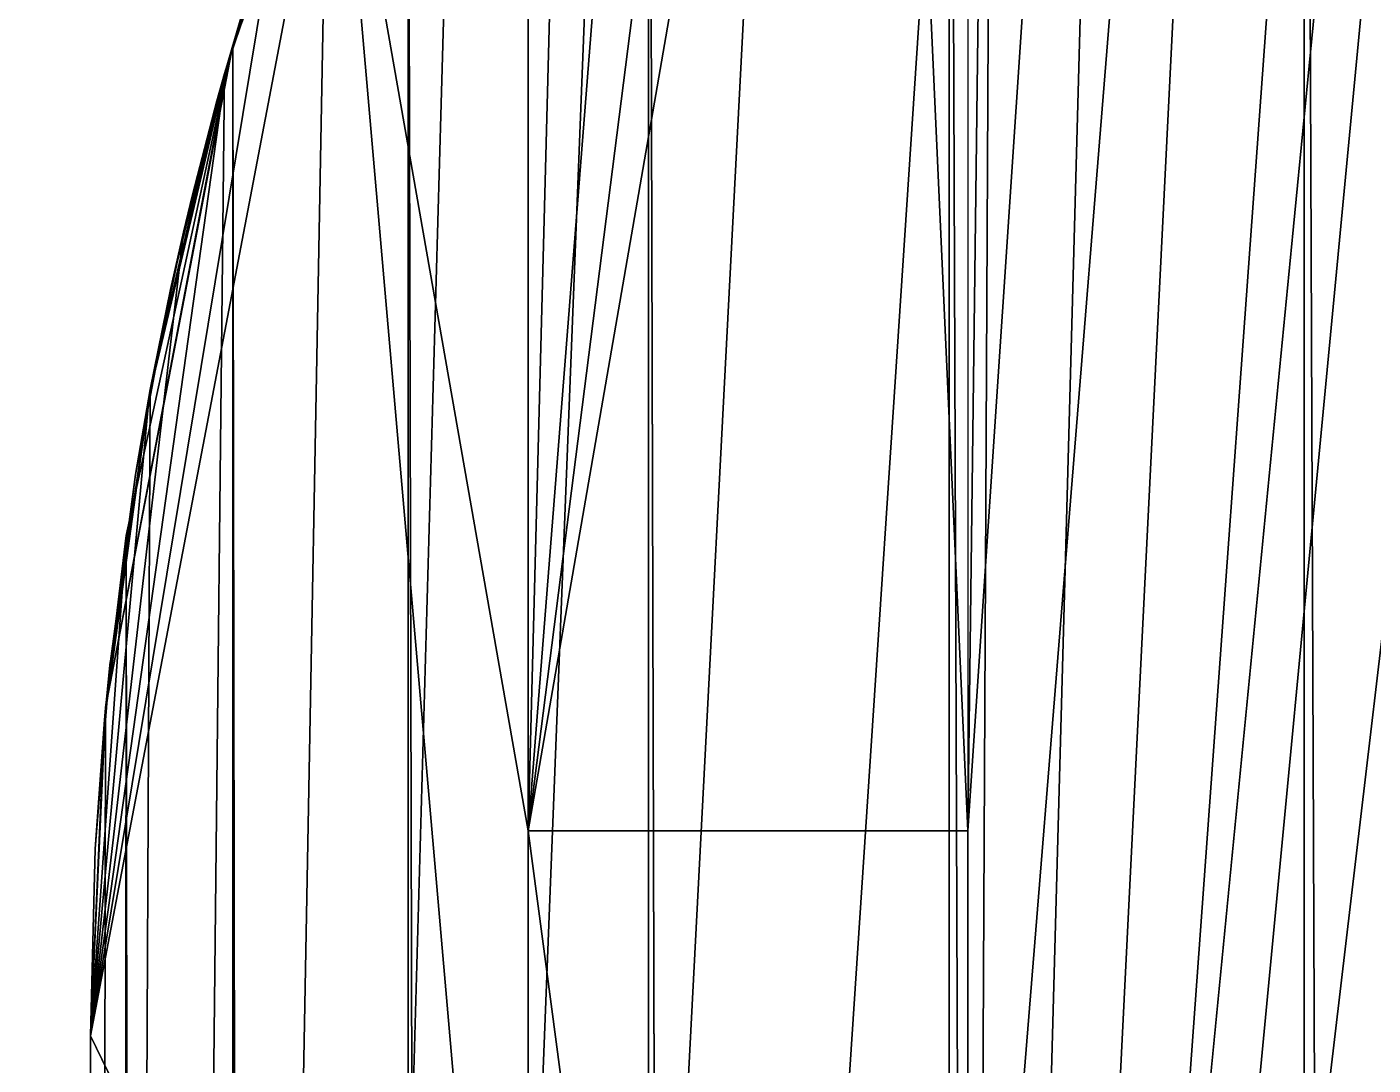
# Model space of a CAD drawing. Extents: x 207 to 387, y 94 to 160.
# Drawn here: x 325.03 to 325.784, y 150.955 to 151.536 of the extents above; entities that cross this region are included whole.
import ezdxf

# ---------------------------------------------------------------- set-up
doc = ezdxf.new("R2010")
doc.units = 0
doc.header["$LTSCALE"] = 2.54
doc.layers.get('0').update_dxf_attribs({"color": 13, "linetype": 'CONTINUOUS'})

# ---------------------------------------------------------------- blocks, each defined once
blk = doc.blocks.new('SP_05_ALTFIELD_CREDENZA_DW')
at = {"color": 23}
for p, q in [((61.62828, 63.84375), (61.62828, 8.71875)), ((61.62828, 63.84375), (61.62828, 8.71875)), ((61.62828, 8.71875, 1.37602), (61.62828, 16.6415, 6.91346)), ((61.62828, 8.71875, 1.37602), (61.62828, 16.6415, 6.91346)), ((61.62828, 8.71875, 1.37602), (61.62828, 16.6415, 6.91346)), ((61.62828, 15.1875, 19.125), (61.62828, 8.71875, 19.125)), ((61.62828, 15.1875, 19.125), (61.62828, 8.71875, 19.125)), ((61.13694, 8.60408, 1.29587), (61.13694, 10.45908, 2.59239)), ((61.13694, 8.60408, 1.29587), (61.13694, 10.45908, 2.59239)), ((61.13694, 8.60408, 1.29587), (61.13694, 10.45908, 2.59239)), ((61.38317, 9.22241, 1.72804), (61.62828, 8.71875, 1.37602)), ((61.38317, 8.60408, 1.29587), (61.38317, 9.22241, 1.72804)), ((61.38317, 8.60408, 1.29587), (61.38317, 9.22241, 1.72804)), ((61.38317, 9.22241, 1.72804), (61.62828, 8.71875, 1.37602)), ((61.38317, 8.60408, 1.29587), (61.38317, 9.22241, 1.72804)), ((61.38317, 9.22241, 1.72804), (61.62828, 8.71875, 1.37602)), ((61.62828, 8.71875), (61.60824, 8.43857)), ((61.62828, 8.71875), (61.60824, 8.43857)), ((61.62828, 8.71875, 19.125), (61.61988, 8.53709, 19.125)), ((61.62828, 8.71875, 19.125), (61.61988, 8.53709, 19.125)), ((61.62032, 8.54185, 1.25238), (61.62828, 8.71875, 1.37602)), ((61.62032, 8.54185, 1.25238), (61.62828, 8.71875, 1.37602)), ((61.62032, 8.54185, 1.25238), (61.62828, 8.71875, 1.37602)), ((61.62032, 8.54185, 1.25238), (61.62828, 8.71875, 1.37602)), ((61.61711, 8.50933, 1.96852), (61.62549, 8.61399, 1.97756)), ((61.61711, 8.50933, 1.96852), (61.62549, 8.61399, 1.97756)), ((61.61988, 8.53709, 19.125), (61.62549, 8.61399, 18.46657)), ((61.61988, 8.53709, 19.125), (61.62549, 8.61399, 18.46657)), ((61.62032, 8.54185, 1.25238), (61.62549, 8.61399, 1.97756)), ((61.62032, 8.54185, 1.25238), (61.62549, 8.61399, 1.97756)), ((61.62549, 8.61399, 1.97756), (61.62549, 8.61399, 18.46657)), ((61.62549, 8.61399, 1.97756), (61.62549, 8.61399, 18.46657)), ((61.13694, 7.98575, 0.8637), (61.13694, 8.60408, 1.29587)), ((61.13694, 8.60408, 1.29587), (61.38317, 8.60408, 1.29587)), ((61.13694, 8.60408, 1.29587), (61.38317, 8.60408, 1.29587)), ((61.13694, 8.60408, 1.29587), (61.38317, 8.60408, 1.29587)), ((61.59541, 8.36051, 1.12564), (61.62032, 8.54185, 1.25238)), ((61.59541, 8.36051, 1.12564), (61.62032, 8.54185, 1.25238)), ((61.59541, 8.36051, 1.12564), (61.62032, 8.54185, 1.25238)), ((61.59541, 8.36051, 1.12564), (61.62032, 8.54185, 1.25238)), ((61.61711, 8.50933, 1.96852), (61.62032, 8.54185, 1.25238)), ((61.61711, 8.50933, 1.96852), (61.62032, 8.54185, 1.25238)), ((61.61988, 8.53709, 19.125), (61.59475, 8.35699, 19.125)), ((61.61988, 8.53709, 19.125), (61.59475, 8.35699, 19.125)), ((61.61707, 8.50892, 18.46657), (61.61988, 8.53709, 19.125)), ((61.61707, 8.50892, 18.46657), (61.61988, 8.53709, 19.125)), ((61.61707, 8.50892, 18.46657), (61.61707, 8.50892, 1.97756)), ((61.61707, 8.50892, 18.46657), (61.61707, 8.50892, 1.97756)), ((61.60824, 8.43857), (61.54853, 8.16409)), ((61.60824, 8.43857), (61.54853, 8.16409)), ((61.59541, 8.36051, 1.12564), (61.55229, 8.17703, 0.9974)), ((61.59541, 8.36051, 1.12564), (61.55229, 8.17703, 0.9974)), ((61.5762, 8.26888, 1.06159), (61.59541, 8.36051, 1.12564)), ((61.5762, 8.26888, 1.06159), (61.59541, 8.36051, 1.12564)), ((61.59475, 8.35699, 19.125), (61.55313, 8.17998, 19.125)), ((61.59475, 8.35699, 19.125), (61.55313, 8.17998, 19.125)), ((61.55229, 8.17703, 0.9974), (61.5762, 8.26888, 1.06159)), ((61.55229, 8.17703, 0.9974), (61.5762, 8.26888, 1.06159)), ((61.55313, 8.17998, 19.125), (61.49534, 8.00755, 19.125)), ((61.55313, 8.17998, 19.125), (61.49534, 8.00755, 19.125)), ((61.55229, 8.17703, 0.9974), (61.49005, 7.99407, 0.86951)), ((61.55229, 8.17703, 0.9974), (61.49005, 7.99407, 0.86951)), ((61.52359, 8.08531, 0.93329), (61.55229, 8.17703, 0.9974)), ((61.52359, 8.08531, 0.93329), (61.55229, 8.17703, 0.9974)), ((61.54853, 8.16409), (61.45037, 7.9009)), ((61.54853, 8.16409), (61.45037, 7.9009))]:
    blk.add_line(p, q, dxfattribs=at)
at = {"color": 0}
for p, q in [((61.62828, 8.71875), (61.61971, 8.53514, 0.68801)), ((61.62828, 8.71875), (61.61971, 8.53514, 0.68801)), ((61.62032, 8.54185, 1.25238), (61.62828, 8.71875, 0.91734)), ((61.62032, 8.54185, 1.25238), (61.62828, 8.71875, 0.91734)), ((61.62828, 8.71875, 19.125), (61.62549, 8.61399, 18.46657)), ((61.62828, 8.71875, 19.125), (61.62549, 8.61399, 18.46657)), ((61.62549, 8.61399, 1.97756), (61.62828, 8.71875, 1.37602)), ((61.62549, 8.61399, 1.97756), (61.62828, 8.71875, 1.37602)), ((61.62828, 8.71875, 19.125), (61.62828, 8.71875, 1.37602)), ((61.62828, 8.71875, 19.125), (61.62828, 8.71875, 1.37602)), ((61.62828, 8.71875, 0.91734), (61.62828, 8.71875)), ((61.62828, 8.71875, 1.37602), (61.62828, 8.71875, 0.91734)), ((61.62828, 8.71875, 1.37602), (61.62828, 8.71875, 0.91734)), ((61.62828, 8.71875, 0.91734), (61.62828, 8.71875)), ((61.61707, 8.50892, 1.318), (61.62032, 8.54185, 1.25238)), ((61.61707, 8.50892, 1.318), (61.62032, 8.54185, 1.25238)), ((61.62032, 8.54185, 1.25238), (61.61971, 8.53514, 0.68801)), ((61.62032, 8.54185, 1.25238), (61.61971, 8.53514, 0.68801)), ((61.61971, 8.53514, 0.68801), (61.54853, 8.16409)), ((61.61971, 8.53514, 0.68801), (61.54853, 8.16409)), ((61.54971, 8.16813, 0.68801), (61.61971, 8.53514, 0.68801)), ((61.54971, 8.16813, 0.68801), (61.61971, 8.53514, 0.68801)), ((61.59541, 8.36051, 1.12564), (61.61971, 8.53514, 0.68801)), ((61.59541, 8.36051, 1.12564), (61.61971, 8.53514, 0.68801)), ((61.61988, 8.53709, 19.125), (61.60303, 8.40446, 18.46657)), ((61.61988, 8.53709, 19.125), (61.60303, 8.40446, 18.46657)), ((61.61971, 8.53514, 0.68801), (61.60824, 8.43857)), ((61.61971, 8.53514, 0.68801), (61.60824, 8.43857)), ((61.59541, 8.36051, 1.12564), (61.61707, 8.50892, 1.318)), ((61.59541, 8.36051, 1.12564), (61.61707, 8.50892, 1.318)), ((61.60303, 8.40446, 1.318), (61.61707, 8.50892, 1.318)), ((61.61707, 8.50892, 18.46657), (61.60303, 8.40446, 18.46657)), ((61.61707, 8.50892, 18.46657), (61.60303, 8.40446, 18.46657)), ((61.60303, 8.40446, 1.318), (61.61707, 8.50892, 1.318)), ((61.61707, 8.50892, 1.318), (61.61711, 8.50933, 1.96852)), ((61.61711, 8.50933, 1.96852), (61.61707, 8.50892, 1.97756)), ((61.61707, 8.50892, 1.318), (61.61711, 8.50933, 1.96852)), ((61.61711, 8.50933, 1.96852), (61.61707, 8.50892, 1.97756)), ((61.58342, 8.30089, 1.97756), (61.60303, 8.40446, 1.97756)), ((61.60303, 8.40446, 18.46657), (61.58342, 8.30089, 18.46657)), ((61.58342, 8.30089, 1.97756), (61.60303, 8.40446, 1.97756)), ((61.60303, 8.40446, 18.46657), (61.58342, 8.30089, 18.46657)), ((61.60303, 8.40446, 1.97756), (61.59393, 8.35254, 1.318)), ((61.60303, 8.40446, 1.97756), (61.59393, 8.35254, 1.318)), ((61.59475, 8.35699, 19.125), (61.60303, 8.40446, 18.46657)), ((61.59475, 8.35699, 19.125), (61.60303, 8.40446, 18.46657)), ((61.59541, 8.36051, 1.12564), (61.60303, 8.40446, 1.318)), ((61.59541, 8.36051, 1.12564), (61.60303, 8.40446, 1.318)), ((61.60303, 8.40446, 1.97756), (61.60303, 8.40446, 1.318)), ((61.60303, 8.40446, 18.46657), (61.60303, 8.40446, 1.97756)), ((61.60303, 8.40446, 18.46657), (61.60303, 8.40446, 1.97756)), ((61.60303, 8.40446, 1.97756), (61.60303, 8.40446, 1.318)), ((61.59541, 8.36051, 1.12564), (61.54971, 8.16813, 0.68801)), ((61.59541, 8.36051, 1.12564), (61.54971, 8.16813, 0.68801)), ((61.58342, 8.30089, 1.318), (61.59541, 8.36051, 1.12564)), ((61.58342, 8.30089, 1.318), (61.59541, 8.36051, 1.12564)), ((61.59393, 8.35254, 1.318), (61.59541, 8.36051, 1.12564)), ((61.59393, 8.35254, 1.318), (61.59541, 8.36051, 1.12564)), ((61.59475, 8.35699, 19.125), (61.55741, 8.19528, 18.46657)), ((61.59475, 8.35699, 19.125), (61.55741, 8.19528, 18.46657)), ((61.58342, 8.30089, 18.46657), (61.59475, 8.35699, 19.125)), ((61.58342, 8.30089, 18.46657), (61.59475, 8.35699, 19.125)), ((61.59393, 8.35254, 1.318), (61.58342, 8.30089, 1.97756)), ((61.59393, 8.35254, 1.318), (61.58342, 8.30089, 1.97756)), ((61.58342, 8.30089, 1.97756), (61.55741, 8.19528, 1.97756)), ((61.58342, 8.30089, 18.46657), (61.55741, 8.19528, 18.46657)), ((61.58342, 8.30089, 1.97756), (61.55741, 8.19528, 1.97756)), ((61.58342, 8.30089, 18.46657), (61.55741, 8.19528, 18.46657)), ((61.57115, 8.24791, 1.318), (61.58342, 8.30089, 1.97756)), ((61.57115, 8.24791, 1.318), (61.58342, 8.30089, 1.97756)), ((61.58342, 8.30089, 1.318), (61.5762, 8.26888, 1.06159)), ((61.58342, 8.30089, 1.318), (61.5762, 8.26888, 1.06159)), ((61.58342, 8.30089, 18.46657), (61.58342, 8.30089, 1.97756)), ((61.58342, 8.30089, 1.97756), (61.58342, 8.30089, 1.318)), ((61.58342, 8.30089, 18.46657), (61.58342, 8.30089, 1.97756)), ((61.58342, 8.30089, 1.97756), (61.58342, 8.30089, 1.318)), ((61.5762, 8.26888, 1.06159), (61.57115, 8.24791, 1.318)), ((61.5762, 8.26888, 1.06159), (61.57115, 8.24791, 1.318)), ((61.57115, 8.24791, 1.318), (61.55229, 8.17703, 0.9974)), ((61.57115, 8.24791, 1.318), (61.55229, 8.17703, 0.9974)), ((61.57115, 8.24791, 1.318), (61.55741, 8.19528, 1.318)), ((61.55741, 8.19528, 1.97756), (61.57115, 8.24791, 1.318)), ((61.55741, 8.19528, 1.97756), (61.57115, 8.24791, 1.318)), ((61.57115, 8.24791, 1.318), (61.55741, 8.19528, 1.318)), ((61.55741, 8.19528, 1.97756), (61.52609, 8.09268, 1.97756)), ((61.55741, 8.19528, 1.97756), (61.52609, 8.09268, 1.97756)), ((61.54245, 8.14376, 1.318), (61.55741, 8.19528, 1.97756)), ((61.54245, 8.14376, 1.318), (61.55741, 8.19528, 1.97756)), ((61.55229, 8.17703, 0.9974), (61.55741, 8.19528, 1.318)), ((61.55229, 8.17703, 0.9974), (61.55741, 8.19528, 1.318)), ((61.55741, 8.19528, 18.46657), (61.55313, 8.17998, 19.125)), ((61.55741, 8.19528, 18.46657), (61.55313, 8.17998, 19.125)), ((61.55741, 8.19528, 1.97756), (61.55741, 8.19528, 18.46657)), ((61.55741, 8.19528, 1.318), (61.55741, 8.19528, 1.97756)), ((61.55741, 8.19528, 1.97756), (61.55741, 8.19528, 18.46657)), ((61.55741, 8.19528, 1.318), (61.55741, 8.19528, 1.97756)), ((61.55313, 8.17998, 19.125), (61.52609, 8.09268, 18.46657)), ((61.55313, 8.17998, 19.125), (61.52609, 8.09268, 18.46657)), ((61.55229, 8.17703, 0.9974), (61.54245, 8.14376, 1.318)), ((61.55229, 8.17703, 0.9974), (61.54245, 8.14376, 1.318)), ((61.54971, 8.16813, 0.68801), (61.55229, 8.17703, 0.9974)), ((61.54971, 8.16813, 0.68801), (61.55229, 8.17703, 0.9974)), ((61.45037, 7.9009), (61.54971, 8.16813, 0.68801)), ((61.45037, 7.9009), (61.54971, 8.16813, 0.68801)), ((61.54971, 8.16813, 0.68801), (61.48501, 7.98147, 0.68801)), ((61.54971, 8.16813, 0.68801), (61.48501, 7.98147, 0.68801)), ((61.49005, 7.99407, 0.86951), (61.54971, 8.16813, 0.68801)), ((61.49005, 7.99407, 0.86951), (61.54971, 8.16813, 0.68801)), ((61.54971, 8.16813, 0.68801), (61.54853, 8.16409)), ((61.54971, 8.16813, 0.68801), (61.54853, 8.16409))]:
    blk.add_line(p, q, dxfattribs=at)
at = {"color": 23}
mesh = blk.add_polyface(dxfattribs=at)
corners = [(0, 65.8125, 90), (180, 6.75, 90), (0, 6.75, 90), (180, 65.8125, 90)]
mesh.append_faces([[corners[k] for k in face] for face in [(0, 1, 2), (1, 0, 3)]], dxfattribs={"vtx0": -1, "color": 23})
mesh = blk.add_polyface(dxfattribs=at)
corners = [(180, 6.75, 19.125), (0, 65.8125, 19.125), (0, 6.75, 19.125), (180, 65.8125, 19.125)]
mesh.append_faces([[corners[k] for k in face] for face in [(0, 1, 2), (1, 0, 3)]], dxfattribs={"vtx0": -1, "color": 23})
mesh = blk.add_polyface(dxfattribs=at)
corners = [(177.1875, 6.75, 87.1875), (2.8125, 65.8125, 87.1875), (2.8125, 6.75, 87.1875), (177.1875, 65.8125, 87.1875)]
mesh.append_faces([[corners[k] for k in face] for face in [(0, 1, 2), (1, 0, 3)]], dxfattribs={"vtx0": -1, "color": 23})
mesh = blk.add_polyface(dxfattribs=at)
corners = [(2.8125, 65.8125, 21.9375), (177.08127, 6.75, 21.9375), (2.8125, 6.75, 21.9375), (177.08127, 65.8125, 21.9375), (177.08127, 36.28125, 21.9375)]
mesh.append_faces([[corners[k] for k in face] for face in [(0, 1, 2), (1, 3, 4)]], dxfattribs={"vtx0": -1, "color": 23})
mesh.append_faces([[corners[k] for k in face] for face in [(1, 0, 3)]], dxfattribs={"vtx0": -1, "vtx2": -1, "color": 23})
mesh = blk.add_polyface(dxfattribs=at)
corners = [(57.69078, 63.84375), (57.71083, 8.43857), (57.69078, 8.71875), (57.71083, 64.12394), (57.77054, 8.16409), (57.77054, 64.39841), (57.8687, 7.9009), (57.8687, 64.6616), (58.00331, 7.65436), (58.00331, 64.90814), (58.17165, 7.42949), (58.17165, 65.13301), (58.37028, 7.23087), (58.37028, 65.33164), (58.59514, 7.06253), (58.59514, 65.49996), (58.84169, 6.92791), (58.84169, 65.63459), (59.10487, 6.82975), (59.10487, 65.73275), (59.37935, 6.77004), (59.37935, 65.79246), (59.65953, 6.75), (59.65953, 65.8125), (59.93972, 6.77004), (59.93972, 65.79246), (60.2142, 6.82975), (60.2142, 65.73275), (60.47738, 6.92791), (60.47738, 65.63459), (60.72392, 7.06253), (60.72392, 65.49996), (60.94879, 7.23087), (60.94879, 65.33164), (61.14742, 7.42949), (61.14742, 65.13301), (61.31576, 7.65436), (61.31576, 64.90814), (61.45037, 7.9009), (61.45037, 64.6616), (61.54853, 8.16409), (61.54853, 64.39841), (61.60824, 8.43857), (61.60824, 64.12394), (61.62828, 63.84375), (61.62828, 8.71875)]
mesh.append_faces([[corners[k] for k in face] for face in [(0, 1, 2), (42, 44, 45)]], dxfattribs={"vtx0": -1, "color": 23})
mesh.append_faces([[corners[k] for k in face] for face in [(1, 3, 4), (4, 5, 6), (6, 7, 8), (8, 9, 10), (10, 11, 12), (12, 13, 14), (14, 15, 16), (16, 17, 18), (18, 19, 20), (20, 21, 22), (22, 23, 24), (24, 25, 26), (26, 27, 28), (28, 29, 30), (30, 31, 32), (32, 33, 34), (34, 35, 36), (36, 37, 38), (38, 39, 40), (40, 41, 42)]], dxfattribs={"vtx0": -1, "vtx1": -1, "color": 23})
mesh.append_faces([[corners[k] for k in face] for face in [(1, 0, 3), (4, 3, 5), (6, 5, 7), (8, 7, 9), (10, 9, 11), (12, 11, 13), (14, 13, 15), (16, 15, 17), (18, 17, 19), (20, 19, 21), (22, 21, 23), (24, 23, 25), (26, 25, 27), (28, 27, 29), (30, 29, 31), (32, 31, 33), (34, 33, 35), (36, 35, 37), (38, 37, 39), (40, 39, 41), (42, 41, 43), (42, 43, 44)]], dxfattribs={"vtx0": -1, "vtx2": -1, "color": 23})
mesh = blk.add_polyface(dxfattribs=at)
corners = [(46.40625, 12.375, 53.4375), (46.0125, 59.5125, 53.4375), (46.0125, 12.375, 53.4375), (46.40625, 59.5125, 53.4375), (88.59375, 6.75, 53.4375), (46.40625, 6.75, 53.4375), (46.40625, 65.1375, 53.4375), (88.59375, 59.5125, 53.4375), (88.59375, 12.375, 53.4375), (88.9875, 59.5125, 53.4375), (88.9875, 12.375, 53.4375), (88.59375, 65.1375, 53.4375)]
mesh.append_faces([[corners[k] for k in face] for face in [(0, 1, 2), (4, 0, 5), (9, 8, 10)]], dxfattribs={"vtx0": -1, "color": 23})
mesh.append_faces([[corners[k] for k in face] for face in [(1, 0, 3), (3, 4, 6), (7, 8, 9)]], dxfattribs={"vtx0": -1, "vtx1": -1, "color": 23})
mesh.append_faces([[corners[k] for k in face] for face in [(0, 4, 3), (6, 4, 7)]], dxfattribs={"vtx0": -1, "vtx1": -1, "vtx2": -1, "color": 23})
mesh.append_faces([[corners[k] for k in face] for face in [(7, 4, 8)]], dxfattribs={"vtx0": -1, "vtx2": -1, "color": 23})
mesh.append_faces([[corners[k] for k in face] for face in [(11, 6, 7)]], dxfattribs={"vtx1": -1, "color": 23})
mesh = blk.add_polyface(dxfattribs=at)
corners = [(88.59375, 65.1375, 55.6875), (46.40625, 59.5125, 55.6875), (46.40625, 65.1375, 55.6875), (88.9875, 59.5125, 55.6875), (88.59375, 12.375, 55.6875), (88.59375, 59.5125, 55.6875), (88.9875, 12.375, 55.6875), (46.0125, 59.5125, 55.6875), (46.40625, 12.375, 55.6875), (46.0125, 12.375, 55.6875), (46.40625, 6.75, 55.6875), (88.59375, 6.75, 55.6875)]
mesh.append_faces([[corners[k] for k in face] for face in [(0, 1, 2), (4, 3, 6), (7, 8, 9)]], dxfattribs={"vtx0": -1, "color": 23})
mesh.append_faces([[corners[k] for k in face] for face in [(3, 4, 5), (8, 1, 10), (10, 1, 11), (5, 1, 0), (11, 5, 4)]], dxfattribs={"vtx0": -1, "vtx1": -1, "color": 23})
mesh.append_faces([[corners[k] for k in face] for face in [(11, 1, 5)]], dxfattribs={"vtx0": -1, "vtx1": -1, "vtx2": -1, "color": 23})
mesh.append_faces([[corners[k] for k in face] for face in [(8, 7, 1)]], dxfattribs={"vtx0": -1, "vtx2": -1, "color": 23})
mesh = blk.add_polyface(dxfattribs=at)
corners = [(61.62828, 63.84375), (61.62828, 8.71875, 0.91734), (61.62828, 8.71875), (61.62828, 8.71875, 1.37602), (61.62828, 20.34318, 5.08211), (61.62828, 19.87713, 5.14082), (61.62828, 19.4176, 5.2382), (61.62828, 18.9678, 5.37358), (61.62828, 18.53087, 5.54602), (61.62828, 18.10985, 5.75432), (61.62828, 17.70767, 5.99701), (61.62828, 17.32715, 6.27242), (61.62828, 16.97093, 6.57862), (61.62828, 16.6415, 6.91346), (61.62828, 20.8125, 5.0625), (61.62828, 51.75, 5.0625), (61.62828, 52.21933, 5.08211), (61.62828, 52.68537, 5.14082), (61.62828, 53.1449, 5.2382), (61.62828, 53.5947, 5.37358), (61.62828, 54.03163, 5.54602), (61.62828, 54.45265, 5.75432), (61.62828, 54.85483, 5.99701), (61.62828, 55.23536, 6.27242), (61.62828, 55.59158, 6.57862), (61.62828, 55.92101, 6.91346), (61.62828, 63.84375, 1.37602), (61.62828, 63.84375, 0.91734)]
mesh.append_faces([[corners[k] for k in face] for face in [(0, 1, 2), (3, 12, 13), (26, 0, 27)]], dxfattribs={"vtx0": -1, "color": 23})
mesh.append_faces([[corners[k] for k in face] for face in [(1, 0, 3), (4, 0, 14), (14, 0, 15), (15, 0, 16), (16, 0, 17), (17, 0, 18), (18, 0, 19), (19, 0, 20), (20, 0, 21), (21, 0, 22), (22, 0, 23), (23, 0, 24), (24, 0, 25), (25, 0, 26)]], dxfattribs={"vtx0": -1, "vtx1": -1, "color": 23})
mesh.append_faces([[corners[k] for k in face] for face in [(3, 0, 4)]], dxfattribs={"vtx0": -1, "vtx1": -1, "vtx2": -1, "color": 23})
mesh.append_faces([[corners[k] for k in face] for face in [(3, 4, 5), (3, 5, 6), (3, 6, 7), (3, 7, 8), (3, 8, 9), (3, 9, 10), (3, 10, 11), (3, 11, 12)]], dxfattribs={"vtx0": -1, "vtx2": -1, "color": 23})
mesh = blk.add_polyface(dxfattribs=at)
corners = [(58.18213, 8.60408, 1.29587), (57.93589, 9.22241, 1.72804), (57.93589, 8.60408, 1.29587), (59.16706, 9.22241, 1.72804), (58.6746, 10.45908, 2.59239), (58.6746, 9.22241, 1.72804), (59.29018, 7.05825, 0.21544), (59.16706, 7.98575, 0.8637), (59.16706, 7.05825, 0.21544), (60.152, 7.05825, 0.21544), (60.02889, 7.36741, 0.43153), (60.02889, 7.05825, 0.21544), (60.39823, 7.98575, 0.8637), (60.152, 9.22241, 1.72804), (60.152, 7.98575, 0.8637), (61.38317, 8.60408, 1.29587), (61.13694, 10.45908, 2.59239), (61.13694, 8.60408, 1.29587), (57.69078, 16.6415, 6.91346), (57.69078, 8.71875, 1.37602), (58.18213, 10.45908, 2.59239), (61.62828, 16.6415, 6.91346), (59.29018, 7.36741, 0.43153), (59.41329, 7.36741, 0.43153), (59.53641, 7.36741, 0.43153), (59.65953, 7.36741, 0.43153), (59.78265, 7.36741, 0.43153), (59.90577, 7.36741, 0.43153), (60.64446, 10.45908, 2.59239), (60.64446, 9.22241, 1.72804), (61.38317, 9.22241, 1.72804), (61.62828, 8.71875, 1.37602), (58.92083, 7.98575, 0.8637)]
mesh.append_faces([[corners[k] for k in face] for face in [(0, 1, 2), (3, 4, 5), (6, 7, 8), (9, 10, 11), (15, 16, 17), (1, 18, 19), (28, 13, 29), (21, 30, 31)]], dxfattribs={"vtx0": -1, "color": 23})
mesh.append_faces([[corners[k] for k in face] for face in [(18, 20, 21), (20, 1, 0), (22, 3, 6), (30, 16, 15)]], dxfattribs={"vtx0": -1, "vtx1": -1, "color": 23})
mesh.append_faces([[corners[k] for k in face] for face in [(7, 6, 3), (18, 1, 20), (21, 4, 3), (21, 3, 22), (21, 26, 13), (13, 10, 9), (21, 13, 28), (21, 16, 30)]], dxfattribs={"vtx0": -1, "vtx1": -1, "vtx2": -1, "color": 23})
mesh.append_faces([[corners[k] for k in face] for face in [(21, 20, 4), (21, 22, 23), (21, 23, 24), (21, 24, 25), (21, 25, 26), (13, 26, 27), (13, 27, 10), (13, 9, 14), (21, 28, 16)]], dxfattribs={"vtx0": -1, "vtx2": -1, "color": 23})
mesh.append_faces([[corners[k] for k in face] for face in [(12, 13, 14)]], dxfattribs={"vtx1": -1, "color": 23})
mesh.append_faces([[corners[k] for k in face] for face in [(3, 32, 7)]], dxfattribs={"vtx2": -1, "color": 23})
mesh = blk.add_polyface(dxfattribs=at)
corners = [(61.62828, 8.71875, 1.37602), (61.62828, 16.10085, 7.61488), (61.62828, 8.71875, 19.125), (61.62828, 16.2687, 7.37171), (61.62828, 16.44908, 7.13769), (61.62828, 16.6415, 6.91346), (61.62828, 15.94601, 7.86652), (61.62828, 15.8046, 8.12596), (61.62828, 15.677, 8.39245), (61.62828, 15.56357, 8.66528), (61.62828, 15.46463, 8.94369), (61.62828, 15.38044, 9.22692), (61.62828, 15.31124, 9.51417), (61.62828, 15.25721, 9.80466), (61.62828, 15.21852, 10.09758), (61.62828, 15.19526, 10.39213), (61.62828, 15.1875, 10.6875), (61.62828, 15.1875, 19.125)]
mesh.append_faces([[corners[k] for k in face] for face in [(4, 0, 5)]], dxfattribs={"vtx0": -1, "color": 23})
mesh.append_faces([[corners[k] for k in face] for face in [(0, 1, 2), (1, 0, 3), (3, 0, 4)]], dxfattribs={"vtx0": -1, "vtx1": -1, "color": 23})
mesh.append_faces([[corners[k] for k in face] for face in [(2, 1, 6), (2, 6, 7), (2, 7, 8), (2, 8, 9), (2, 9, 10), (2, 10, 11), (2, 11, 12), (2, 12, 13), (2, 13, 14), (2, 14, 15), (2, 15, 16)]], dxfattribs={"vtx0": -1, "vtx2": -1, "color": 23})
mesh.append_faces([[corners[k] for k in face] for face in [(17, 2, 16)]], dxfattribs={"vtx1": -1, "color": 23})
mesh = blk.add_polyface(dxfattribs=at)
corners = [(57.69918, 8.53709, 19.125), (57.69078, 15.1875, 19.125), (57.69078, 8.71875, 19.125), (61.62828, 15.1875, 19.125), (57.7243, 8.35699, 19.125), (57.76594, 8.17998, 19.125), (57.82372, 8.00755, 19.125), (57.89718, 7.84121, 19.125), (57.98566, 7.68234, 19.125), (58.08844, 7.53231, 19.125), (58.20461, 7.39242, 19.125), (58.33319, 7.26383, 19.125), (58.4731, 7.14765, 19.125), (58.62312, 7.04488, 19.125), (58.78198, 6.9564, 19.125), (58.94834, 6.88295, 19.125), (59.12076, 6.82516, 19.125), (59.29777, 6.78353, 19.125), (59.47788, 6.7584, 19.125), (59.65953, 6.75, 19.125), (59.84118, 6.7584, 19.125), (60.02129, 6.78353, 19.125), (60.19831, 6.82516, 19.125), (60.37073, 6.88295, 19.125), (60.53709, 6.9564, 19.125), (60.69595, 7.04488, 19.125), (60.84597, 7.14765, 19.125), (60.98586, 7.26383, 19.125), (61.11446, 7.39242, 19.125), (61.23063, 7.53231, 19.125), (61.3334, 7.68234, 19.125), (61.42188, 7.84121, 19.125), (61.49534, 8.00755, 19.125), (61.55313, 8.17998, 19.125), (61.59475, 8.35699, 19.125), (61.61988, 8.53709, 19.125), (61.62828, 8.71875, 19.125)]
mesh.append_faces([[corners[k] for k in face] for face in [(0, 1, 2), (3, 35, 36)]], dxfattribs={"vtx0": -1, "color": 23})
mesh.append_faces([[corners[k] for k in face] for face in [(1, 0, 3)]], dxfattribs={"vtx0": -1, "vtx1": -1, "color": 23})
mesh.append_faces([[corners[k] for k in face] for face in [(3, 0, 4), (3, 4, 5), (3, 5, 6), (3, 6, 7), (3, 7, 8), (3, 8, 9), (3, 9, 10), (3, 10, 11), (3, 11, 12), (3, 12, 13), (3, 13, 14), (3, 14, 15), (3, 15, 16), (3, 16, 17), (3, 17, 18), (3, 18, 19), (3, 19, 20), (3, 20, 21), (3, 21, 22), (3, 22, 23), (3, 23, 24), (3, 24, 25), (3, 25, 26), (3, 26, 27), (3, 27, 28), (3, 28, 29), (3, 29, 30), (3, 30, 31), (3, 31, 32), (3, 32, 33), (3, 33, 34), (3, 34, 35)]], dxfattribs={"vtx0": -1, "vtx2": -1, "color": 23})
mesh = blk.add_polyface(dxfattribs=at)
corners = [(61.40834, 7.81452, 0.74402), (61.38317, 7.98575, 0.8637), (61.36022, 7.72697, 0.68283), (61.18797, 7.47785, 0.50872), (61.13694, 8.60408, 1.29587), (61.12182, 7.40053, 0.45468), (61.38317, 8.60408, 1.29587), (61.24989, 7.55827, 0.56492), (61.30737, 7.64143, 0.62305), (61.49005, 7.99407, 0.86951), (61.38317, 9.22241, 1.72804), (61.62828, 8.71875, 1.37602), (61.52359, 8.08531, 0.93329), (61.55229, 8.17703, 0.9974), (61.5762, 8.26888, 1.06159), (61.59541, 8.36051, 1.12564), (61.62032, 8.54185, 1.25238), (60.73685, 7.07091, 0.2243), (60.64446, 7.98575, 0.8637), (60.64446, 7.36741, 0.43153), (60.64446, 9.22241, 1.72804), (60.64446, 10.45908, 2.59239), (61.13694, 10.45908, 2.59239), (60.82001, 7.12839, 0.26446), (60.90043, 7.19031, 0.30774), (60.97775, 7.25647, 0.35399), (61.05164, 7.32663, 0.40303), (60.39823, 7.98575, 0.8637), (60.152, 9.22241, 1.72804)]
mesh.append_faces([[corners[k] for k in face] for face in [(11, 15, 16), (17, 18, 19), (27, 20, 28)]], dxfattribs={"vtx0": -1, "color": 23})
mesh.append_faces([[corners[k] for k in face] for face in [(3, 4, 5), (4, 3, 6), (6, 9, 10), (10, 9, 11), (20, 17, 21), (21, 17, 22), (22, 5, 4)]], dxfattribs={"vtx0": -1, "vtx1": -1, "color": 23})
mesh.append_faces([[corners[k] for k in face] for face in [(6, 2, 1), (18, 17, 20)]], dxfattribs={"vtx0": -1, "vtx1": -1, "vtx2": -1, "color": 23})
mesh.append_faces([[corners[k] for k in face] for face in [(6, 3, 7), (6, 7, 8), (6, 8, 2), (6, 1, 9), (11, 9, 12), (11, 12, 13), (11, 13, 14), (11, 14, 15), (22, 17, 23), (22, 23, 24), (22, 24, 25), (22, 25, 26), (22, 26, 5), (20, 27, 18)]], dxfattribs={"vtx0": -1, "vtx2": -1, "color": 23})
mesh.append_faces([[corners[k] for k in face] for face in [(0, 1, 2)]], dxfattribs={"vtx1": -1, "color": 23})
mesh = blk.add_polyface(dxfattribs=at)
corners = [(61.40834, 7.81452, 0.74402), (61.38317, 7.98575, 0.8637), (61.30737, 7.64143, 0.62305), (61.18797, 7.47785, 0.50872), (61.13694, 8.60408, 1.29587), (61.05164, 7.32663, 0.40303), (61.38317, 8.60408, 1.29587), (61.49005, 7.99407, 0.86951), (61.38317, 9.22241, 1.72804), (61.62828, 8.71875, 1.37602), (61.55229, 8.17703, 0.9974), (61.59541, 8.36051, 1.12564), (61.62032, 8.54185, 1.25238), (60.73685, 7.07091, 0.2243), (60.64446, 7.98575, 0.8637), (60.64446, 7.36741, 0.43153), (60.64446, 9.22241, 1.72804), (60.64446, 10.45908, 2.59239), (61.13694, 10.45908, 2.59239), (60.90043, 7.19031, 0.30774), (60.39823, 7.98575, 0.8637), (60.152, 9.22241, 1.72804)]
mesh.append_faces([[corners[k] for k in face] for face in [(9, 11, 12), (13, 14, 15), (20, 16, 21)]], dxfattribs={"vtx0": -1, "color": 23})
mesh.append_faces([[corners[k] for k in face] for face in [(3, 4, 5), (4, 3, 6), (6, 7, 8), (8, 7, 9), (16, 13, 17), (17, 13, 18), (18, 5, 4)]], dxfattribs={"vtx0": -1, "vtx1": -1, "color": 23})
mesh.append_faces([[corners[k] for k in face] for face in [(6, 2, 1), (14, 13, 16)]], dxfattribs={"vtx0": -1, "vtx1": -1, "vtx2": -1, "color": 23})
mesh.append_faces([[corners[k] for k in face] for face in [(6, 3, 2), (6, 1, 7), (9, 7, 10), (9, 10, 11), (18, 13, 19), (18, 19, 5), (16, 20, 14)]], dxfattribs={"vtx0": -1, "vtx2": -1, "color": 23})
mesh.append_faces([[corners[k] for k in face] for face in [(0, 1, 2)]], dxfattribs={"vtx1": -1, "color": 23})
mesh = blk.add_polyface(dxfattribs=at)
corners = [(61.62828, 8.71875), (61.61971, 8.53514, 0.68801), (61.60824, 8.43857)]
mesh.append_faces([[corners[k] for k in face] for face in [(0, 1, 2)]], dxfattribs={"color": 23})
mesh = blk.add_polyface(dxfattribs=at)
corners = [(61.62828, 8.71875), (61.62032, 8.54185, 1.25238), (61.61971, 8.53514, 0.68801), (61.62828, 8.71875, 0.91734)]
mesh.append_faces([[corners[k] for k in face] for face in [(0, 1, 2), (1, 0, 3)]], dxfattribs={"vtx0": -1, "color": 23})
mesh = blk.add_polyface(dxfattribs=at)
corners = [(61.62828, 8.71875, 19.125), (61.61988, 8.53709, 19.125), (61.62549, 8.61399, 18.46657)]
mesh.append_faces([[corners[k] for k in face] for face in [(0, 1, 2)]], dxfattribs={"color": 23})
mesh = blk.add_polyface(dxfattribs=at)
corners = [(61.62828, 8.71875, 1.37602), (61.62549, 8.61399, 1.97756), (61.62032, 8.54185, 1.25238)]
mesh.append_faces([[corners[k] for k in face] for face in [(0, 1, 2)]], dxfattribs={"color": 23})
mesh = blk.add_polyface(dxfattribs=at)
corners = [(61.62828, 8.71875, 1.37602), (61.62032, 8.54185, 1.25238), (61.62828, 8.71875, 0.91734)]
mesh.append_faces([[corners[k] for k in face] for face in [(0, 1, 2)]], dxfattribs={"color": 23})
mesh = blk.add_polyface(dxfattribs=at)
corners = [(61.62828, 8.71875, 1.37602), (61.62549, 8.61399, 18.46657), (61.62549, 8.61399, 1.97756), (61.62828, 8.71875, 19.125)]
mesh.append_faces([[corners[k] for k in face] for face in [(0, 1, 2), (1, 0, 3)]], dxfattribs={"vtx0": -1, "color": 23})
mesh = blk.add_polyface(dxfattribs=at)
corners = [(61.61711, 8.50933, 1.96852), (61.61707, 8.50892, 18.46657), (61.61707, 8.50892, 1.97756), (61.61988, 8.53709, 19.125), (61.62549, 8.61399, 1.97756), (61.62549, 8.61399, 18.46657)]
mesh.append_faces([[corners[k] for k in face] for face in [(0, 1, 2), (3, 4, 5)]], dxfattribs={"vtx0": -1, "color": 23})
mesh.append_faces([[corners[k] for k in face] for face in [(1, 0, 3)]], dxfattribs={"vtx0": -1, "vtx1": -1, "color": 23})
mesh.append_faces([[corners[k] for k in face] for face in [(3, 0, 4)]], dxfattribs={"vtx0": -1, "vtx2": -1, "color": 23})
mesh = blk.add_polyface(dxfattribs=at)
corners = [(61.62549, 8.61399, 1.97756), (61.61711, 8.50933, 1.96852), (61.62032, 8.54185, 1.25238)]
mesh.append_faces([[corners[k] for k in face] for face in [(0, 1, 2)]], dxfattribs={"color": 23})
mesh = blk.add_polyface(dxfattribs=at)
corners = [(61.62032, 8.54185, 1.25238), (61.61707, 8.50892, 1.318), (61.59541, 8.36051, 1.12564)]
mesh.append_faces([[corners[k] for k in face] for face in [(0, 1, 2)]], dxfattribs={"color": 23})
mesh = blk.add_polyface(dxfattribs=at)
corners = [(61.62032, 8.54185, 1.25238), (61.59541, 8.36051, 1.12564), (61.61971, 8.53514, 0.68801)]
mesh.append_faces([[corners[k] for k in face] for face in [(0, 1, 2)]], dxfattribs={"color": 23})
mesh = blk.add_polyface(dxfattribs=at)
corners = [(61.62032, 8.54185, 1.25238), (61.61711, 8.50933, 1.96852), (61.61707, 8.50892, 1.318)]
mesh.append_faces([[corners[k] for k in face] for face in [(0, 1, 2)]], dxfattribs={"color": 23})
mesh = blk.add_polyface(dxfattribs=at)
corners = [(61.61971, 8.53514, 0.68801), (61.54853, 8.16409), (61.60824, 8.43857)]
mesh.append_faces([[corners[k] for k in face] for face in [(0, 1, 2)]], dxfattribs={"color": 23})
mesh = blk.add_polyface(dxfattribs=at)
corners = [(61.61971, 8.53514, 0.68801), (61.54971, 8.16813, 0.68801), (61.54853, 8.16409)]
mesh.append_faces([[corners[k] for k in face] for face in [(0, 1, 2)]], dxfattribs={"color": 23})
mesh = blk.add_polyface(dxfattribs=at)
corners = [(61.61971, 8.53514, 0.68801), (61.59541, 8.36051, 1.12564), (61.54971, 8.16813, 0.68801)]
mesh.append_faces([[corners[k] for k in face] for face in [(0, 1, 2)]], dxfattribs={"color": 23})
mesh = blk.add_polyface(dxfattribs=at)
corners = [(61.61988, 8.53709, 19.125), (61.59475, 8.35699, 19.125), (61.60303, 8.40446, 18.46657)]
mesh.append_faces([[corners[k] for k in face] for face in [(0, 1, 2)]], dxfattribs={"color": 23})
mesh = blk.add_polyface(dxfattribs=at)
corners = [(61.61988, 8.53709, 19.125), (61.60303, 8.40446, 18.46657), (61.61707, 8.50892, 18.46657)]
mesh.append_faces([[corners[k] for k in face] for face in [(0, 1, 2)]], dxfattribs={"color": 23})
mesh = blk.add_polyface(dxfattribs=at)
corners = [(61.61707, 8.50892, 1.318), (61.60303, 8.40446, 1.318), (61.59541, 8.36051, 1.12564)]
mesh.append_faces([[corners[k] for k in face] for face in [(0, 1, 2)]], dxfattribs={"color": 23})
mesh = blk.add_polyface(dxfattribs=at)
corners = [(61.61711, 8.50933, 1.96852), (61.61707, 8.50892, 1.97756), (61.61707, 8.50892, 1.318), (61.60303, 8.40446, 1.97756), (61.60303, 8.40446, 1.318), (61.60303, 8.40446, 18.46657), (61.61707, 8.50892, 18.46657)]
mesh.append_faces([[corners[k] for k in face] for face in [(2, 3, 4)]], dxfattribs={"vtx0": -1, "color": 23})
mesh.append_faces([[corners[k] for k in face] for face in [(3, 2, 5), (5, 2, 6), (6, 2, 1)]], dxfattribs={"vtx0": -1, "vtx1": -1, "color": 23})
mesh.append_faces([[corners[k] for k in face] for face in [(0, 1, 2)]], dxfattribs={"vtx1": -1, "color": 23})
mesh = blk.add_polyface(dxfattribs=at)
corners = [(61.60303, 8.40446, 1.97756), (61.58342, 8.30089, 18.46657), (61.58342, 8.30089, 1.97756), (61.60303, 8.40446, 18.46657)]
mesh.append_faces([[corners[k] for k in face] for face in [(0, 1, 2), (1, 0, 3)]], dxfattribs={"vtx0": -1, "color": 23})
mesh = blk.add_polyface(dxfattribs=at)
corners = [(61.60303, 8.40446, 1.97756), (61.58342, 8.30089, 1.97756), (61.59393, 8.35254, 1.318)]
mesh.append_faces([[corners[k] for k in face] for face in [(0, 1, 2)]], dxfattribs={"color": 23})
mesh = blk.add_polyface(dxfattribs=at)
corners = [(61.60303, 8.40446, 18.46657), (61.59475, 8.35699, 19.125), (61.58342, 8.30089, 18.46657)]
mesh.append_faces([[corners[k] for k in face] for face in [(0, 1, 2)]], dxfattribs={"color": 23})
mesh = blk.add_polyface(dxfattribs=at)
corners = [(61.59541, 8.36051, 1.12564), (61.60303, 8.40446, 1.97756), (61.59393, 8.35254, 1.318), (61.60303, 8.40446, 1.318)]
mesh.append_faces([[corners[k] for k in face] for face in [(0, 1, 2), (1, 0, 3)]], dxfattribs={"vtx0": -1, "color": 23})
mesh = blk.add_polyface(dxfattribs=at)
corners = [(61.59541, 8.36051, 1.12564), (61.55229, 8.17703, 0.9974), (61.54971, 8.16813, 0.68801)]
mesh.append_faces([[corners[k] for k in face] for face in [(0, 1, 2)]], dxfattribs={"color": 23})
mesh = blk.add_polyface(dxfattribs=at)
corners = [(61.59541, 8.36051, 1.12564), (61.5762, 8.26888, 1.06159), (61.58342, 8.30089, 1.318)]
mesh.append_faces([[corners[k] for k in face] for face in [(0, 1, 2)]], dxfattribs={"color": 23})
mesh = blk.add_polyface(dxfattribs=at)
corners = [(61.59541, 8.36051, 1.12564), (61.58342, 8.30089, 1.97756), (61.58342, 8.30089, 1.318), (61.59393, 8.35254, 1.318)]
mesh.append_faces([[corners[k] for k in face] for face in [(0, 1, 2), (1, 0, 3)]], dxfattribs={"vtx0": -1, "color": 23})
mesh = blk.add_polyface(dxfattribs=at)
corners = [(61.59475, 8.35699, 19.125), (61.55313, 8.17998, 19.125), (61.55741, 8.19528, 18.46657)]
mesh.append_faces([[corners[k] for k in face] for face in [(0, 1, 2)]], dxfattribs={"color": 23})
mesh = blk.add_polyface(dxfattribs=at)
corners = [(61.59475, 8.35699, 19.125), (61.55741, 8.19528, 18.46657), (61.58342, 8.30089, 18.46657)]
mesh.append_faces([[corners[k] for k in face] for face in [(0, 1, 2)]], dxfattribs={"color": 23})
mesh = blk.add_polyface(dxfattribs=at)
corners = [(61.58342, 8.30089, 1.97756), (61.55741, 8.19528, 18.46657), (61.55741, 8.19528, 1.97756), (61.58342, 8.30089, 18.46657)]
mesh.append_faces([[corners[k] for k in face] for face in [(0, 1, 2), (1, 0, 3)]], dxfattribs={"vtx0": -1, "color": 23})
mesh = blk.add_polyface(dxfattribs=at)
corners = [(61.58342, 8.30089, 1.97756), (61.57115, 8.24791, 1.318), (61.55741, 8.19528, 1.97756)]
mesh.append_faces([[corners[k] for k in face] for face in [(0, 1, 2)]], dxfattribs={"color": 23})
mesh = blk.add_polyface(dxfattribs=at)
corners = [(61.58342, 8.30089, 1.97756), (61.5762, 8.26888, 1.06159), (61.57115, 8.24791, 1.318), (61.58342, 8.30089, 1.318)]
mesh.append_faces([[corners[k] for k in face] for face in [(0, 1, 2), (1, 0, 3)]], dxfattribs={"vtx0": -1, "color": 23})
mesh = blk.add_polyface(dxfattribs=at)
corners = [(61.5762, 8.26888, 1.06159), (61.55229, 8.17703, 0.9974), (61.57115, 8.24791, 1.318)]
mesh.append_faces([[corners[k] for k in face] for face in [(0, 1, 2)]], dxfattribs={"color": 23})
mesh = blk.add_polyface(dxfattribs=at)
corners = [(61.57115, 8.24791, 1.318), (61.55229, 8.17703, 0.9974), (61.55741, 8.19528, 1.318)]
mesh.append_faces([[corners[k] for k in face] for face in [(0, 1, 2)]], dxfattribs={"color": 23})
mesh = blk.add_polyface(dxfattribs=at)
corners = [(61.57115, 8.24791, 1.318), (61.55741, 8.19528, 1.318), (61.55741, 8.19528, 1.97756)]
mesh.append_faces([[corners[k] for k in face] for face in [(0, 1, 2)]], dxfattribs={"color": 23})
mesh = blk.add_polyface(dxfattribs=at)
corners = [(61.55741, 8.19528, 1.97756), (61.52609, 8.09268, 18.46657), (61.52609, 8.09268, 1.97756), (61.55313, 8.17998, 19.125), (61.55741, 8.19528, 18.46657)]
mesh.append_faces([[corners[k] for k in face] for face in [(0, 1, 2), (3, 0, 4)]], dxfattribs={"vtx0": -1, "color": 23})
mesh.append_faces([[corners[k] for k in face] for face in [(1, 0, 3)]], dxfattribs={"vtx0": -1, "vtx1": -1, "color": 23})
mesh = blk.add_polyface(dxfattribs=at)
corners = [(61.55741, 8.19528, 1.97756), (61.54245, 8.14376, 1.318), (61.52609, 8.09268, 1.97756)]
mesh.append_faces([[corners[k] for k in face] for face in [(0, 1, 2)]], dxfattribs={"color": 23})
mesh = blk.add_polyface(dxfattribs=at)
corners = [(61.55741, 8.19528, 1.97756), (61.55229, 8.17703, 0.9974), (61.54245, 8.14376, 1.318), (61.55741, 8.19528, 1.318)]
mesh.append_faces([[corners[k] for k in face] for face in [(0, 1, 2), (1, 0, 3)]], dxfattribs={"vtx0": -1, "color": 23})
mesh = blk.add_polyface(dxfattribs=at)
corners = [(61.55313, 8.17998, 19.125), (61.49534, 8.00755, 19.125), (61.52609, 8.09268, 18.46657)]
mesh.append_faces([[corners[k] for k in face] for face in [(0, 1, 2)]], dxfattribs={"color": 23})
mesh = blk.add_polyface(dxfattribs=at)
corners = [(61.55229, 8.17703, 0.9974), (61.49005, 7.99407, 0.86951), (61.54971, 8.16813, 0.68801)]
mesh.append_faces([[corners[k] for k in face] for face in [(0, 1, 2)]], dxfattribs={"color": 23})
mesh = blk.add_polyface(dxfattribs=at)
corners = [(61.55229, 8.17703, 0.9974), (61.52359, 8.08531, 0.93329), (61.54245, 8.14376, 1.318)]
mesh.append_faces([[corners[k] for k in face] for face in [(0, 1, 2)]], dxfattribs={"color": 23})
mesh = blk.add_polyface(dxfattribs=at)
corners = [(61.54971, 8.16813, 0.68801), (61.48501, 7.98147, 0.68801), (61.45037, 7.9009)]
mesh.append_faces([[corners[k] for k in face] for face in [(0, 1, 2)]], dxfattribs={"color": 23})
mesh = blk.add_polyface(dxfattribs=at)
corners = [(61.54971, 8.16813, 0.68801), (61.45037, 7.9009), (61.54853, 8.16409)]
mesh.append_faces([[corners[k] for k in face] for face in [(0, 1, 2)]], dxfattribs={"color": 23})
mesh = blk.add_polyface(dxfattribs=at)
corners = [(61.54971, 8.16813, 0.68801), (61.49005, 7.99407, 0.86951), (61.48501, 7.98147, 0.68801)]
mesh.append_faces([[corners[k] for k in face] for face in [(0, 1, 2)]], dxfattribs={"color": 23})

msp = doc.modelspace()

# ---------------------------------------------------------------- block references
at = {"color": 23, "rotation": 180}
msp.add_blockref('SP_05_ALTFIELD_CREDENZA_DW', (386.69383, 159.68985), dxfattribs=at)

doc.saveas('drawing.dxf')
